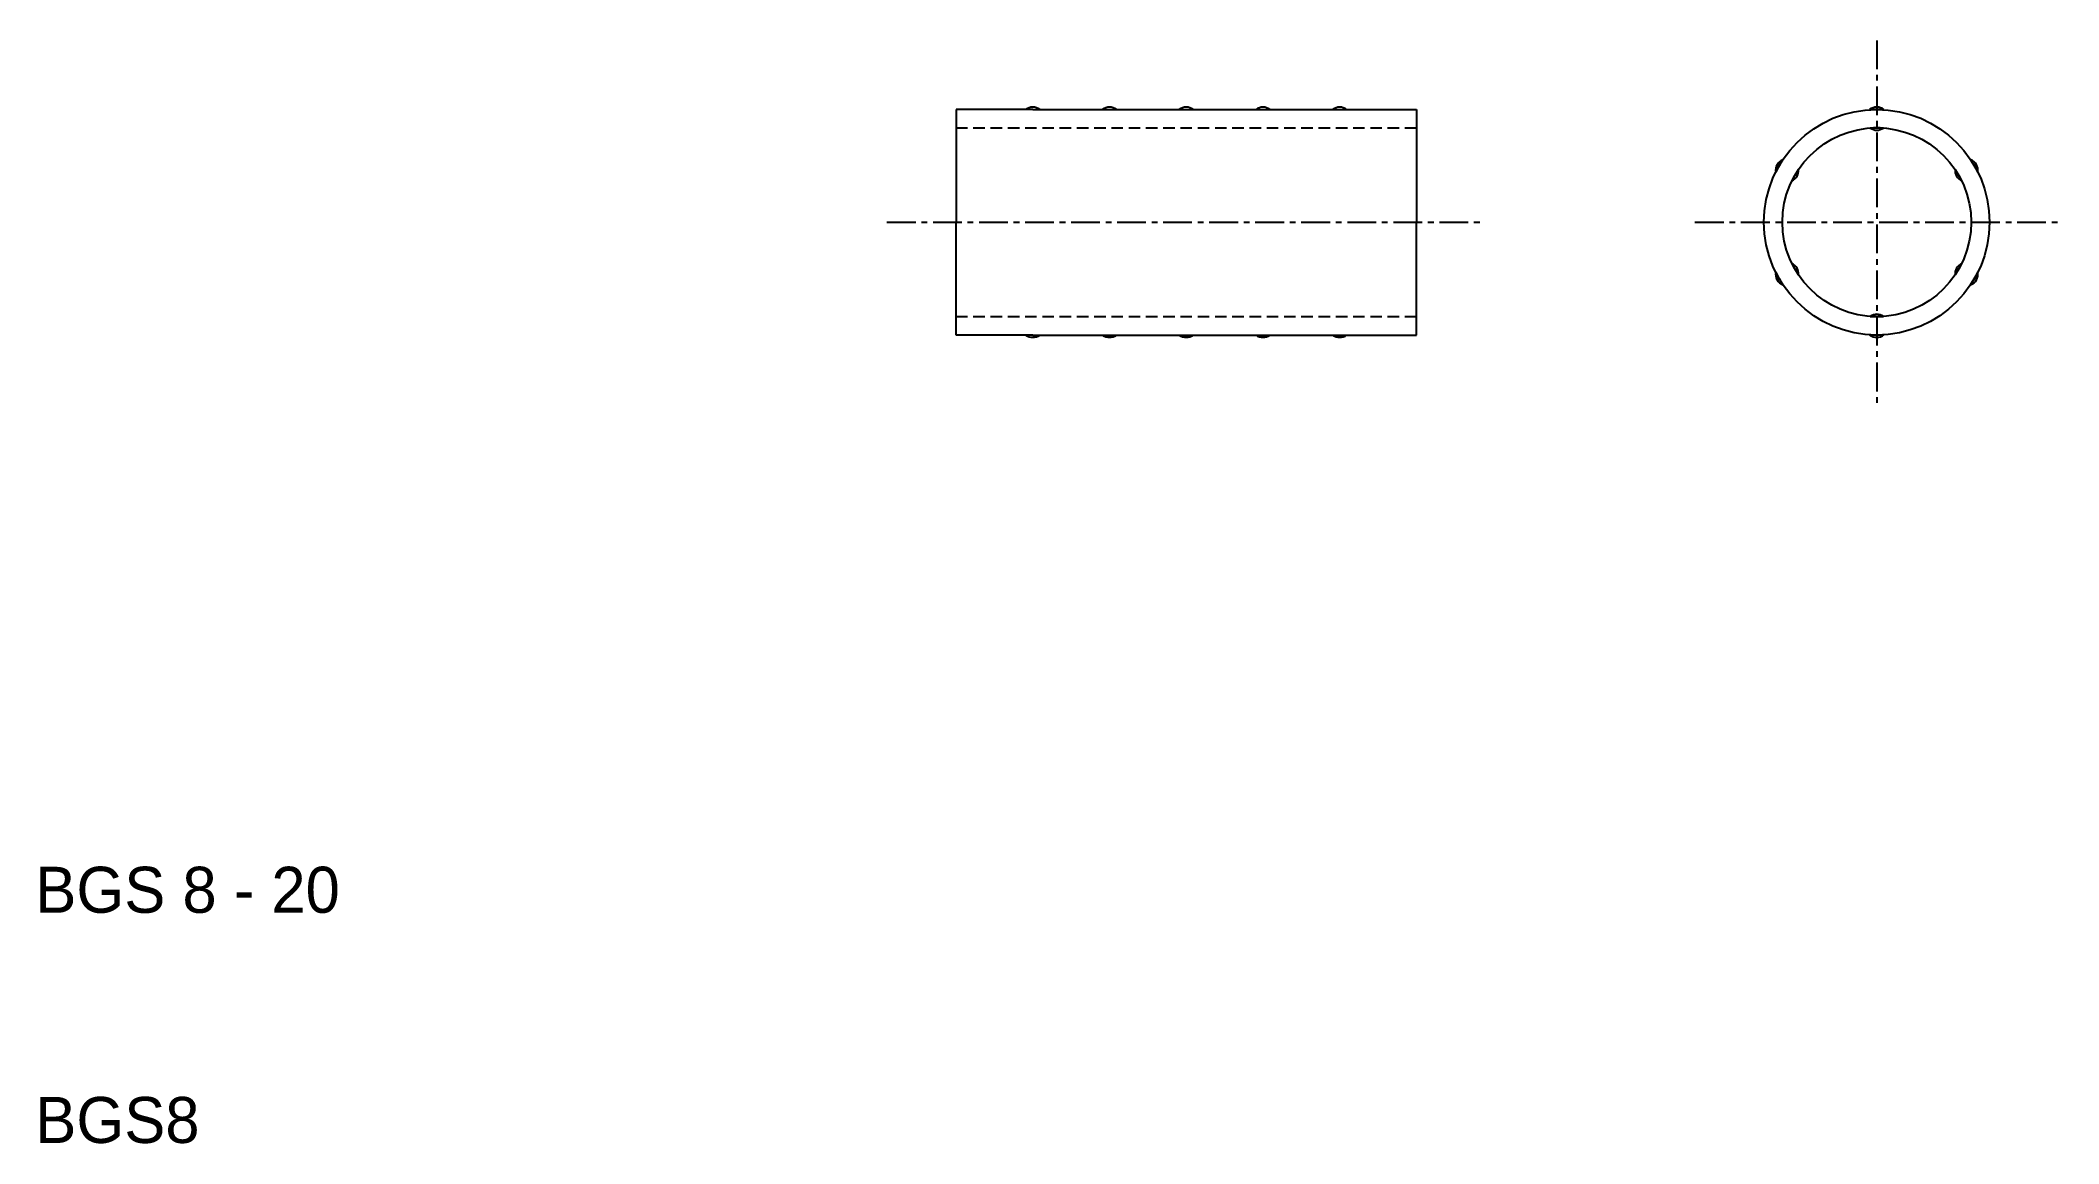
# Model space of a CAD drawing. Extents: x 10.2 to 97.9, y 10 to 57.9.
import ezdxf

# ---------------------------------------------------------------- set-up
doc = ezdxf.new("R2010")
doc.units = 0
doc.linetypes.add('CENTER', pattern=[2, 1.25, -0.25, 0.25, -0.25])
doc.linetypes.add('DASHED', pattern=[0.75, 0.5, -0.25])
doc.layers.get('0').update_dxf_attribs({"linetype": 'CONTINUOUS'})
doc.layers.add('CENTER', color=1, linetype='CENTER')

msp = doc.modelspace()

# ---------------------------------------------------------------- linework, layer by layer
at = {"color": 7, "linetype": 'CONTINUOUS'}
for p, q in [((53.033, 54.9), (50, 54.9)), ((50, 54.9), (50, 50)), ((53.333, 54.9), (53.033, 54.9)), ((53.333, 54.9), (53.633, 54.9)), ((53.633, 54.9), (70, 54.9)), ((70, 54.9), (70, 50)), ((50, 45.1), (50, 50)), ((70, 45.1), (70, 50)), ((53.333, 45.1), (50, 45.1)), ((53.333, 45.1), (70, 45.1))]:
    msp.add_line(p, q, dxfattribs=at)
at = {"color": 3, "linetype": 'DASHED'}
for p, q in [((50, 54.1), (70, 54.1)), ((50, 45.9), (70, 45.9))]:
    msp.add_line(p, q, dxfattribs=at)
at = {"color": 7, "linetype": 'CONTINUOUS'}
for radius in [4.9, 4.1]:
    msp.add_circle((90, 50), radius, dxfattribs=at)
for centre, radius, start, end in [((53.333, 54.5), 0.5, 53.1301, 126.8699), ((56.667, 54.5), 0.5, 53.1301, 126.8699), ((60, 54.5), 0.5, 53.1301, 126.8699), ((63.333, 54.5), 0.5, 53.1301, 126.8699), ((66.667, 54.5), 0.5, 53.1301, 126.8699), ((90, 54.5), 0.5, 51.26058, 128.73942), ((90, 50), 4.9, 86.33888, 93.66112), ((90, 50), 4.1, 85.99748, 94.00252), ((90, 54.5), 0.5, 235.08479, 304.91521), ((86.103, 52.25), 0.5, 111.26058, 188.73942), ((90, 50), 4.9, 146.33888, 153.66112), ((90, 50), 4.9, 26.33888, 33.66112), ((93.897, 52.25), 0.5, 351.26058, 68.73942), ((90, 50), 4.1, 145.99748, 154.00252), ((86.103, 52.25), 0.5, 295.08479, 4.91521), ((93.897, 52.25), 0.5, 175.08479, 244.91521), ((90, 50), 4.1, 25.99748, 34.00252), ((86.103, 47.75), 0.5, 171.26058, 248.73942), ((90, 50), 4.9, 206.33888, 213.66112), ((90, 50), 4.1, 205.99748, 214.00252), ((86.103, 47.75), 0.5, 355.08479, 64.91521), ((93.897, 47.75), 0.5, 115.08479, 184.91521), ((90, 50), 4.1, 325.99748, 334.00252), ((90, 50), 4.9, 326.33888, 333.66112), ((93.897, 47.75), 0.5, 291.26058, 8.73942), ((90, 45.5), 0.5, 55.08479, 124.91521), ((90, 50), 4.1, 265.99748, 274.00252), ((53.333, 45.5), 0.5, 233.1301, 306.8699), ((56.667, 45.5), 0.5, 233.1301, 306.8699), ((60, 45.5), 0.5, 233.1301, 306.8699), ((63.333, 45.5), 0.5, 233.1301, 306.8699), ((66.667, 45.5), 0.5, 233.1301, 306.8699), ((90, 50), 4.9, 266.33888, 273.66112), ((90, 45.5), 0.5, 231.26058, 308.73942)]:
    msp.add_arc(centre, radius, start, end, dxfattribs=at)
at = {"layer": 'CENTER', "color": 1, "linetype": 'CENTER'}
for p, q in [((90, 57.9), (90, 42.1)), ((47, 50), (73, 50)), ((82.1, 50), (97.9, 50))]:
    msp.add_line(p, q, dxfattribs=at)

# ---------------------------------------------------------------- texts
at = {"color": 7, "linetype": 'CONTINUOUS'}
for s, p in [('BGS 8 - 20', (10, 20)), ('BGS8', (10, 10))]:
    msp.add_text(s, height=2, dxfattribs=at).set_placement(p)

doc.saveas('drawing.dxf')
